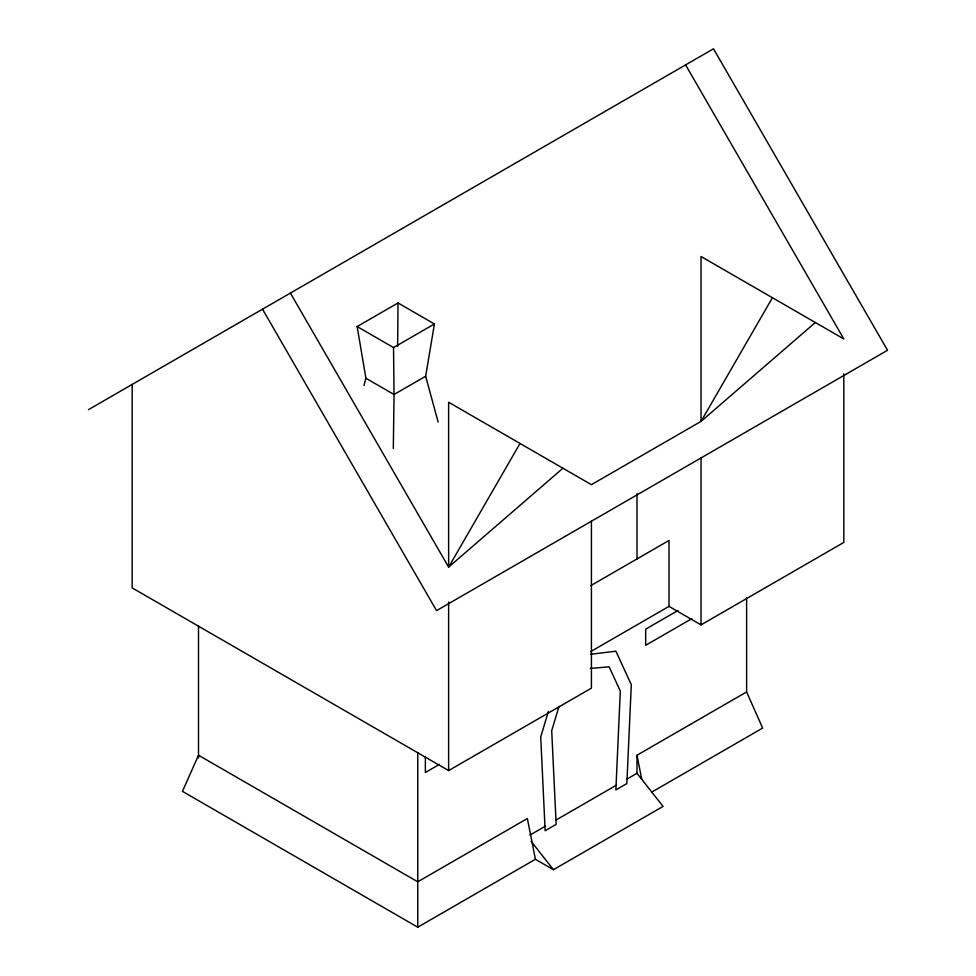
<?xml version="1.0" encoding="UTF-8"?>
<svg xmlns="http://www.w3.org/2000/svg" width="976" height="976" viewBox="0 0 976 976"><rect width="100%" height="100%" fill="white"/><g stroke="black" fill="none" stroke-linecap="round" stroke-linejoin="round"><path stroke-width="1.46" d="M397.635 346.492L398.025 302.95L434.418 323.971L425.658 376.248L438.126 422.035M393.316 448.57L394.048 394.487L393.535 347.566L357.143 326.557L398.025 302.95M363.95 385.532L365.902 378.249L357.143 326.557M548.414 711.358L540.716 737.014L545.157 830.735L556.149 824.378L551.708 730.658L559.016 706.392M520.025 443.47L448.631 567.129L290.397 293.068M772.431 297.741L701.036 421.4L591.419 484.682L448.631 402.246L448.631 567.129L562.932 468.236M815.338 322.507L701.036 421.4L701.036 256.517L843.825 338.953L685.603 64.904M88.462 409.664L713.493 48.8L887.538 350.262L436.553 610.634L262.507 309.172M393.535 347.566L434.418 323.971M425.658 376.248L394.048 394.487L365.902 378.249M590.712 585.661L669.011 540.46L669.011 606.377L590.712 651.59M678.003 610.488L645.685 629.154L645.685 645.295L691.838 618.65M439.346 764.415L425.365 772.492L425.365 756.351M132.175 384.422L132.175 587.894L448.631 770.589L591.419 688.153L591.419 521.123M669.011 606.377L701.036 624.872L843.825 542.424L843.825 373.881M535.397 859.283L417.752 927.2L182.463 791.365L198.506 755.229L417.752 881.804L527.369 818.522L535.397 859.283L553.441 869.701L663.07 806.408L636.999 773.297L636.999 755.229L746.616 691.935L746.616 597.617M529.98 835.078L545.645 826.038M556.088 820.011L616.112 785.351M626.555 779.324L636.999 773.297M651.553 792.219L762.659 728.072L746.616 691.935M590.492 654.286L615.905 651.187L631.301 684.713L626.86 783.557L615.868 789.913L620.309 691.057L609.134 666.84L590.346 668.414M531.103 841.312L553.441 869.701M636.999 755.229L641.732 779.312M701.036 457.842L701.036 624.872M636.999 493.746L636.999 559.041M448.631 602.046L448.631 770.589M417.752 752.496L417.752 927.2M198.506 625.848L198.506 757.949"/></g></svg>
